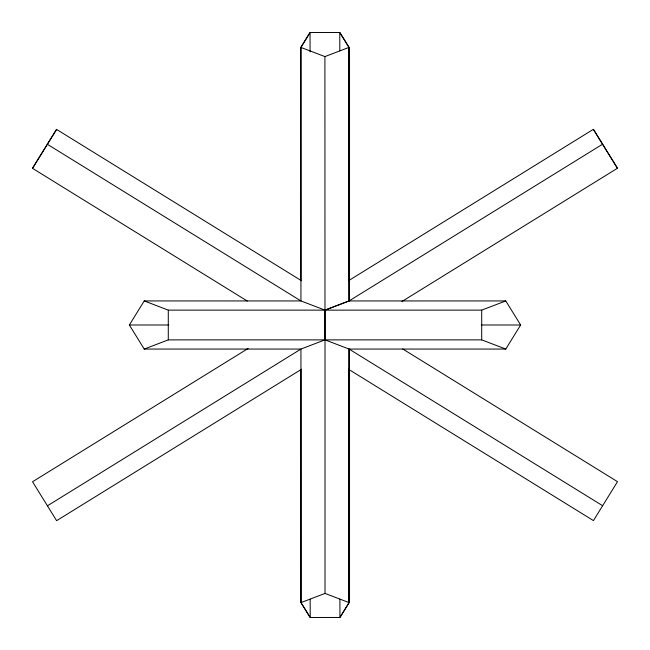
<?xml version="1.0" encoding="UTF-8"?>
<svg xmlns="http://www.w3.org/2000/svg" width="650" height="650" viewBox="0 0 650 650"><rect width="100%" height="100%" fill="white"/><g stroke="black" fill="none" stroke-linecap="round" stroke-linejoin="round"><path stroke-width="0.97" d="M144.227 349.058L168.285 339.877L168.293 310.131L144.235 300.926L129.358 324.984L144.219 349.058L300.942 349.058L325 339.861L349.066 349.05L602.631 505.724M324.992 339.869L324.911 56.599L300.852 47.409L310.05 32.532L339.844 32.516L349.034 47.385L349.058 280.646M247.252 301.023L32.5 168.326L56.558 129.391L301.494 280.735M32.5 168.334L56.558 129.391M47.426 505.814L300.942 349.074L300.958 602.615L310.164 617.484L339.95 617.459L349.082 602.599L349.058 349.058L505.773 349.058L520.642 324.992L505.765 300.934L349.058 300.942L324.984 310.123L300.934 300.934L47.369 144.276M348.489 280.735L593.377 129.317L617.443 168.236M248.129 348.473L32.549 481.747L56.623 520.683L301.511 369.265M602.582 144.194L349.066 300.942L325.008 310.131L325.016 593.418L300.958 602.615M401.879 301.535L617.451 168.252L593.377 129.317M324.911 56.599L348.977 47.401L339.796 32.532L339.804 50.781M168.293 310.131L481.707 310.131L505.765 300.926M144.235 300.934L300.942 300.942L300.852 47.401M129.358 324.992L168.789 324.992M481.211 324.992L520.642 324.992M168.285 339.877L481.715 339.877L505.773 349.058M325.016 593.418L349.082 602.599L349.058 349.058M402.74 348.977L617.5 481.666L593.434 520.601L348.506 369.257M481.707 310.131L481.707 339.869M349.074 369.338L349.139 602.582L339.958 617.459L339.901 599.219M310.058 51.797L310.058 32.532L300.901 47.385L300.934 280.654M300.958 369.346L301.007 602.599L310.204 617.467L310.164 599.227M349.05 300.926L348.977 47.401L349.05 300.934"/></g></svg>
